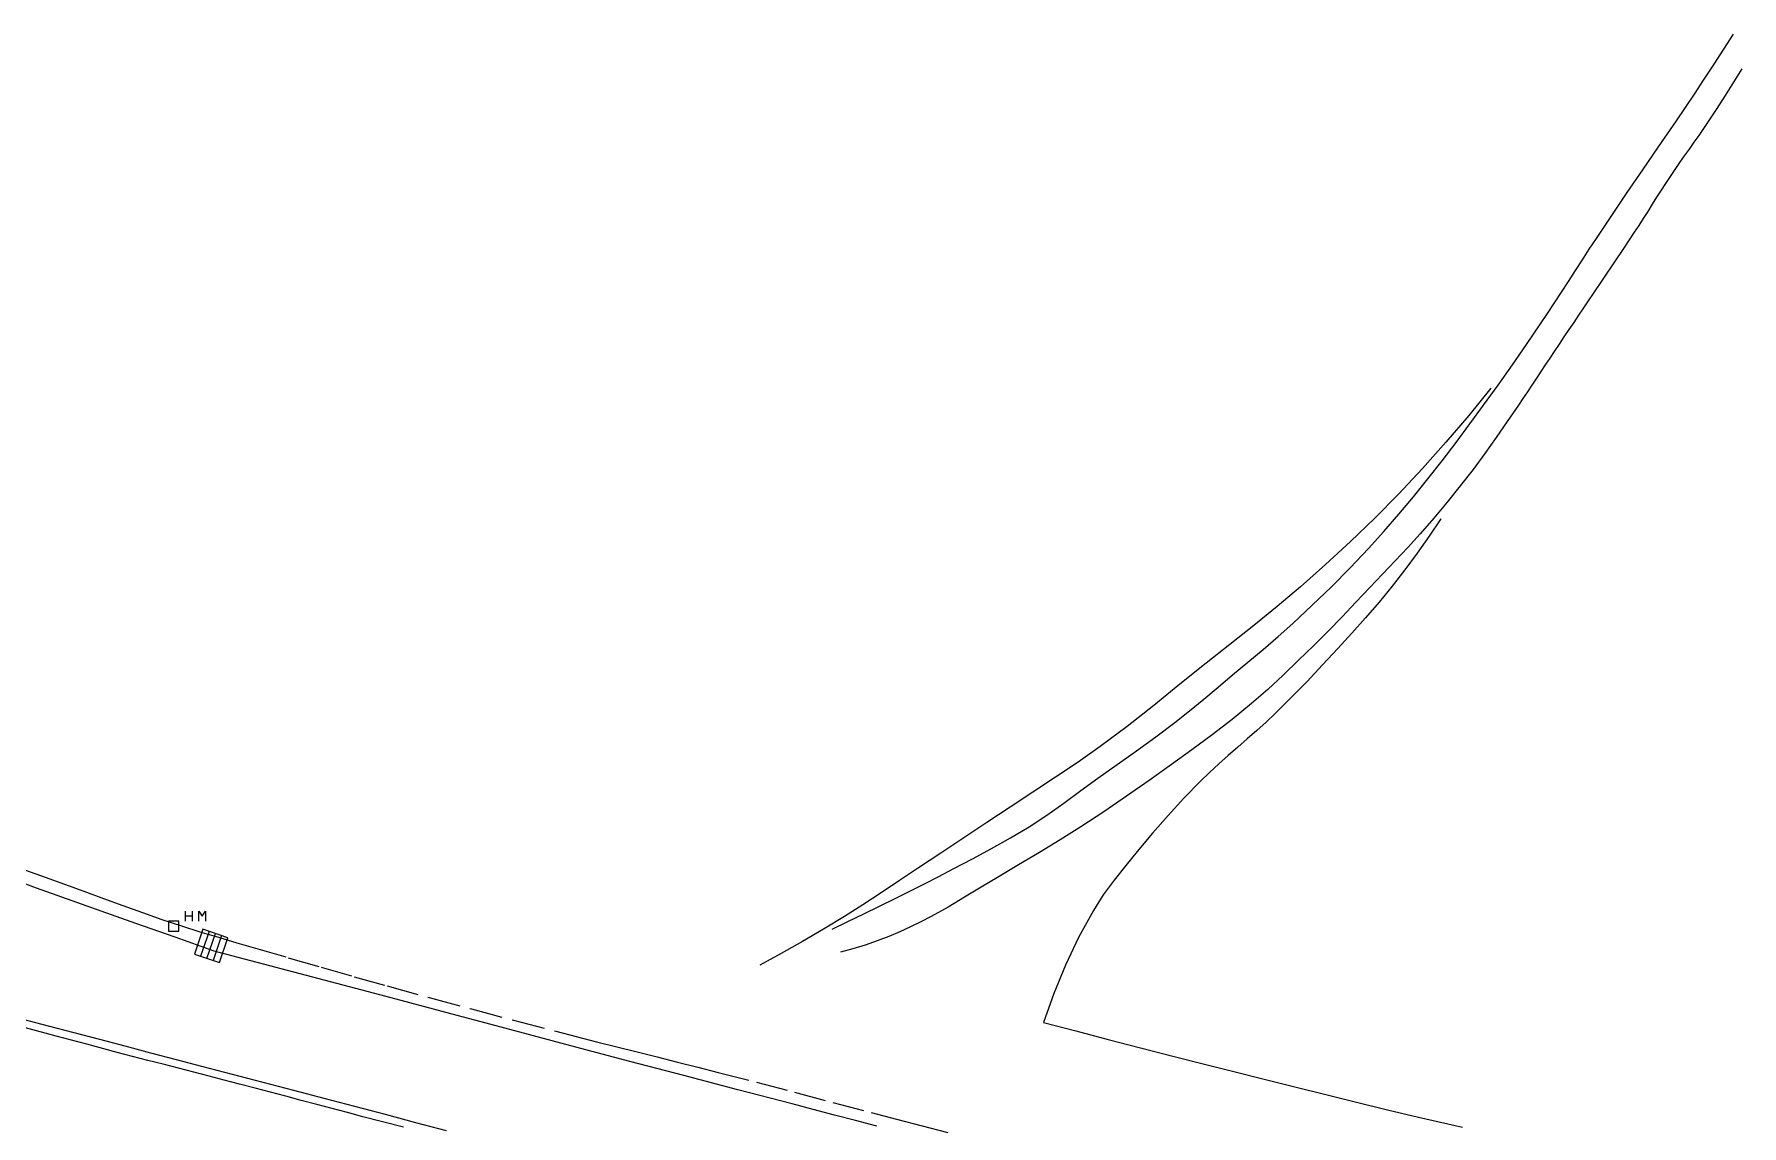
# Model space of a CAD drawing. Header units: millimetres. Extents: x 127045 to 128191, y 151549 to 152340.
# Drawn here: x 127664 to 127826, y 151938.6 to 152042.2 of the extents above; entities that cross this region are included whole.
import ezdxf

# ---------------------------------------------------------------- set-up
doc = ezdxf.new("R2010")
doc.units = ezdxf.units.MM
doc.header["$MEASUREMENT"] = 0
doc.linetypes.add('TGV_344$0$TYPE1', pattern=[4, 3, -1])
doc.layers.get('0').update_dxf_attribs({"color": 252, "linetype": 'CONTINUOUS'})
for name, color, linetype in [('TGV_344$0$1', 252, 'CONTINUOUS'), ('TGV_344$0$36', 252, 'CONTINUOUS'), ('TGV_344$0$5', 252, 'CONTINUOUS')]:
    doc.layers.add(name, color=color, linetype=linetype)

# ---------------------------------------------------------------- blocks, each defined once
blk = doc.blocks.new('TGV_344$0$952_BORNEHM')
for p, q in [((7, 3), (7, 9)), ((11, 6), (7, 6)), ((11, 9), (11, 3))]:
    blk.add_line(p, q)
for points in [[(3, 3), (-3, 3), (-3, -3), (3, -3), (3, 3)], [(15, 3), (15, 9), (17, 6), (19, 9), (19, 3)]]:
    blk.add_lwpolyline(points)
blk = doc.blocks.new('TGV_344$0$685_STERFPUT')
for p, q in [((-1, 2), (-1, -2)), ((0, -2), (0, 2)), ((1, 2), (1, -2))]:
    blk.add_line(p, q)
blk.add_lwpolyline([(-2, -2), (2, -2), (2, 2), (-2, 2), (-2, -2)])
blk = doc.blocks.new('TGV_344')
at = {"layer": 'TGV_344$0$1'}
for p, q in [((127824.244454, 152040.778345, 70.63175), (127825.158, 152042.211, 70.652)), ((127823.323254, 152039.3506, 70.6115), (127824.244454, 152040.778345, 70.63175)), ((127822.394427, 152037.927805, 70.59125), (127823.323254, 152039.3506, 70.6115)), ((127825.958, 152038.91, 70.532997), (127825.174974, 152037.649208, 70.514997)), ((127821.458, 152036.51, 70.570999), (127822.394427, 152037.927805, 70.59125)), ((127825.174974, 152037.649208, 70.514997), (127824.380589, 152036.395543, 70.496998)), ((127820.618048, 152035.252945, 70.546249), (127821.458, 152036.51, 70.570999)), ((127824.380589, 152036.395543, 70.496998), (127823.574909, 152035.149106, 70.478999)), ((127818.918024, 152032.752409, 70.49675), (127819.771381, 152034.000403, 70.5215)), ((127819.771381, 152034.000403, 70.5215), (127820.618048, 152035.252945, 70.546249)), ((127822.758, 152033.91, 70.460999), (127822.315996, 152033.254341, 70.455373)), ((127823.574909, 152035.149106, 70.478999), (127822.758, 152033.91, 70.460999)), ((127818.058, 152031.509, 70.472), (127818.918024, 152032.752409, 70.49675)), ((127821.867314, 152032.603248, 70.449749), (127821.414064, 152031.955364, 70.444124)), ((127822.315996, 152033.254341, 70.455373), (127821.867314, 152032.603248, 70.449749)), ((127816.569583, 152029.342623, 70.417999), (127818.058, 152031.509, 70.472)), ((127820.502531, 152030.663212, 70.432875), (127820.049163, 152030.015415, 70.42725)), ((127820.958316, 152031.309273, 70.438499), (127820.502531, 152030.663212, 70.432875)), ((127821.414064, 152031.955364, 70.444124), (127820.958316, 152031.309273, 70.438499)), ((127815.090094, 152027.17014, 70.363998), (127816.569583, 152029.342623, 70.417999)), ((127819.600283, 152029.364464, 70.421625), (127819.158, 152028.709, 70.416)), ((127820.049163, 152030.015415, 70.42725), (127819.600283, 152029.364464, 70.421625)), ((127818.297208, 152027.390611, 70.422751), (127817.874029, 152026.726782, 70.426126)), ((127818.724656, 152028.051725, 70.419376), (127818.297208, 152027.390611, 70.422751)), ((127819.158, 152028.709, 70.416), (127818.724656, 152028.051725, 70.419376)), ((127813.619558, 152024.991587, 70.309998), (127815.090094, 152027.17014, 70.363998)), ((127817.453464, 152026.061319, 70.429501), (127817.033486, 152025.395534, 70.432876)), ((127817.874029, 152026.726782, 70.426126), (127817.453464, 152026.061319, 70.429501)), ((127812.158, 152022.807, 70.255997), (127813.619558, 152024.991587, 70.309998)), ((127816.612021, 152024.730668, 70.436251), (127816.187406, 152024.06779, 70.439626)), ((127817.033486, 152025.395534, 70.432876), (127816.612021, 152024.730668, 70.436251)), ((127811.490631, 152021.797575, 70.249248), (127812.158, 152022.807, 70.255997)), ((127815.758, 152023.408, 70.443001), (127814.79214, 152021.951605, 70.42275)), ((127816.187406, 152024.06779, 70.439626), (127815.758, 152023.408, 70.443001)), ((127810.829275, 152020.784206, 70.242499), (127811.490631, 152021.797575, 70.249248)), ((127814.79214, 152021.951605, 70.42275), (127813.815877, 152020.502143, 70.4025)), ((127809.515982, 152018.751415, 70.229001), (127810.171782, 152019.768346, 70.23575)), ((127810.171782, 152019.768346, 70.23575), (127810.829275, 152020.784206, 70.242499)), ((127813.815877, 152020.502143, 70.4025), (127812.835688, 152019.055377, 70.382249)), ((127808.198648, 152016.721091, 70.215502), (127808.859154, 152017.735075, 70.222252)), ((127808.859154, 152017.735075, 70.222252), (127809.515982, 152018.751415, 70.229001)), ((127812.835688, 152019.055377, 70.382249), (127811.858, 152017.607, 70.362)), ((127807.532306, 152015.710904, 70.208753), (127808.198648, 152016.721091, 70.215502)), ((127810.932548, 152016.232055, 70.321499), (127810.46956, 152015.544759, 70.301249)), ((127811.395409, 152016.919437, 70.341749), (127810.932548, 152016.232055, 70.321499)), ((127811.858, 152017.607, 70.362), (127811.395409, 152016.919437, 70.341749)), ((127805.532195, 152012.764099, 70.195253), (127806.858, 152014.706, 70.202003)), ((127806.858, 152014.706, 70.202003), (127807.532306, 152015.710904, 70.208753)), ((127810.006586, 152014.857453, 70.280998), (127809.543789, 152014.170028, 70.260748)), ((127810.46956, 152015.544759, 70.301249), (127810.006586, 152014.857453, 70.280998)), ((127804.191529, 152010.832398, 70.188503), (127805.532195, 152012.764099, 70.195253)), ((127808.619353, 152012.794396, 70.220247), (127808.158, 152012.106, 70.199997)), ((127809.08133, 152013.482374, 70.240498), (127808.619353, 152012.794396, 70.220247)), ((127809.543789, 152014.170028, 70.260748), (127809.08133, 152013.482374, 70.240498)), ((127807.732887, 152011.468544, 70.188748), (127807.309685, 152010.829819, 70.177498)), ((127808.158, 152012.106, 70.199997), (127807.732887, 152011.468544, 70.188748)), ((127802.834338, 152008.912233, 70.181753), (127804.191529, 152010.832398, 70.188503)), ((127806.465498, 152009.550913, 70.155), (127806.04259, 152008.911961, 70.14375)), ((127806.887515, 152010.190414, 70.166249), (127806.465498, 152009.550913, 70.155)), ((127807.309685, 152010.829819, 70.177498), (127806.887515, 152010.190414, 70.166249)), ((127801.459, 152007.005, 70.175003), (127802.834338, 152008.912233, 70.181753)), ((127805.617785, 152008.274259, 70.1325), (127805.19021, 152007.638402, 70.121251)), ((127806.04259, 152008.911961, 70.14375), (127805.617785, 152008.274259, 70.1325)), ((127800.160934, 152005.234486, 70.116506), (127801.459, 152007.005, 70.175003)), ((127804.759, 152007.005, 70.110001), (127803.705221, 152005.46545, 70.065011)), ((127805.19021, 152007.638402, 70.121251), (127804.759, 152007.005, 70.110001)), ((127798.84945, 152003.473686, 70.058009), (127800.160934, 152005.234486, 70.116506)), ((127803.705221, 152005.46545, 70.065011), (127802.646975, 152003.928389, 70.020013)), ((127797.517679, 152001.727964, 69.999508), (127798.84945, 152003.473686, 70.058009)), ((127802.646975, 152003.928389, 70.020013), (127801.569612, 152002.404204, 69.97501)), ((127796.159, 152000.003, 69.941002), (127797.517679, 152001.727964, 69.999508)), ((127801.569612, 152002.404204, 69.97501), (127800.459, 152000.904, 69.93)), ((127794.798508, 151998.320237, 69.855266), (127796.159, 152000.003, 69.941002)), ((127800.459, 152000.904, 69.93), (127799.250169, 151999.345357, 69.835491)), ((127793.419004, 151996.652445, 69.769526), (127794.798508, 151998.320237, 69.855266)), ((127799.250169, 151999.345357, 69.835491), (127798.01275, 151997.809357, 69.740998)), ((127792.00932, 151995.009479, 69.683774), (127793.419004, 151996.652445, 69.769526)), ((127798.01275, 151997.809357, 69.740998), (127796.748472, 151996.295453, 69.646506)), ((127790.559, 151993.402, 69.598), (127792.00932, 151995.009479, 69.683774)), ((127796.748472, 151996.295453, 69.646506), (127795.459, 151994.803, 69.552002)), ((127788.815218, 151991.570086, 69.543988), (127790.559, 151993.402, 69.598)), ((127794.285654, 151993.502619, 69.522746), (127793.084249, 151992.228057, 69.493491)), ((127795.459, 151994.803, 69.552002), (127794.285654, 151993.502619, 69.522746)), ((127793.084249, 151992.228057, 69.493491), (127791.870359, 151990.965869, 69.464241)), ((127787.02832, 151989.780487, 69.489991), (127788.815218, 151991.570086, 69.543988)), ((127791.870359, 151990.965869, 69.464241), (127790.659, 151989.702, 69.434998)), ((127785.206908, 151988.026546, 69.435999), (127787.02832, 151989.780487, 69.489991)), ((127790.659, 151989.702, 69.434998), (127789.34512, 151988.316489, 69.387756)), ((127783.359, 151986.301, 69.382004), (127785.206908, 151988.026546, 69.435999)), ((127788.031674, 151986.930106, 69.340508), (127786.706796, 151985.554324, 69.293256)), ((127789.34512, 151988.316489, 69.387756), (127788.031674, 151986.930106, 69.340508)), ((127781.960816, 151985.044258, 69.325742), (127783.359, 151986.301, 69.382004)), ((127786.706796, 151985.554324, 69.293256), (127785.359, 151984.201, 69.246002)), ((127779.099369, 151982.605896, 69.213238), (127780.537025, 151983.816682, 69.269486)), ((127780.537025, 151983.816682, 69.269486), (127781.960816, 151985.044258, 69.325742)), ((127785.359, 151984.201, 69.246002), (127783.917484, 151982.790972, 69.201264)), ((127777.659, 151981.399, 69.156998), (127779.099369, 151982.605896, 69.213238)), ((127783.917484, 151982.790972, 69.201264), (127782.461932, 151981.394506, 69.156521)), ((127776.297692, 151980.257508, 69.179496), (127777.659, 151981.399, 69.156998)), ((127782.461932, 151981.394506, 69.156521), (127780.979648, 151980.025548, 69.111768)), ((127773.555224, 151977.997347, 69.224498), (127774.932343, 151979.120455, 69.201996)), ((127774.932343, 151979.120455, 69.201996), (127776.297692, 151980.257508, 69.179496)), ((127780.979648, 151980.025548, 69.111768), (127779.459, 151978.699, 69.067001)), ((127772.159, 151976.898, 69.247002), (127773.555224, 151977.997347, 69.224498)), ((127777.606738, 151977.186168, 69.033238), (127775.712182, 151975.727059, 68.999485)), ((127779.459, 151978.699, 69.067001), (127777.606738, 151977.186168, 69.033238)), ((127768.532288, 151974.21536, 68.972473), (127770.357834, 151975.540215, 69.109734)), ((127770.357834, 151975.540215, 69.109734), (127772.159, 151976.898, 69.247002)), ((127775.712182, 151975.727059, 68.999485), (127773.791382, 151974.303948, 68.96574)), ((127766.695497, 151972.906685, 68.835225), (127768.532288, 151974.21536, 68.972473)), ((127773.791382, 151974.303948, 68.96574), (127771.859, 151972.898, 68.931999)), ((127764.86, 151971.597, 68.697998), (127766.695497, 151972.906685, 68.835225)), ((127771.859, 151972.898, 68.931999), (127769.738007, 151971.381091, 68.841748)), ((127763.250804, 151970.427016, 68.659775), (127764.86, 151971.597, 68.697998)), ((127769.738007, 151971.381091, 68.841748), (127767.598628, 151969.890144, 68.751502)), ((127760.022672, 151968.093168, 68.583263), (127761.645985, 151969.248179, 68.621526)), ((127761.645985, 151969.248179, 68.621526), (127763.250804, 151970.427016, 68.659775)), ((127767.598628, 151969.890144, 68.751502), (127765.439655, 151968.427606, 68.661255)), ((127758.36, 151966.996, 68.544998), (127760.022672, 151968.093168, 68.583263)), ((127765.439655, 151968.427606, 68.661255), (127763.26, 151966.996, 68.570999)), ((127754.795074, 151964.929593, 68.531993), (127756.594617, 151965.933216, 68.538495)), ((127756.594617, 151965.933216, 68.538495), (127758.36, 151966.996, 68.544998)), ((127763.26, 151966.996, 68.570999), (127761.305841, 151965.761386, 68.512742)), ((127752.978478, 151963.959208, 68.525494), (127754.795074, 151964.929593, 68.531993)), ((127759.330764, 151964.560539, 68.454488), (127757.34545, 151963.377263, 68.396239)), ((127761.305841, 151965.761386, 68.512742), (127759.330764, 151964.560539, 68.454488)), ((127749.793589, 151962.27789, 68.516498), (127751.16, 151962.995, 68.518997)), ((127751.16, 151962.995, 68.518997), (127752.978478, 151963.959208, 68.525494)), ((127757.34545, 151963.377263, 68.396239), (127755.36, 151962.195, 68.337997)), ((127664.209747, 151961.185148, 62.540251), (127662.260736, 151961.887749, 62.506502)), ((127666.16, 151960.486, 62.574001), (127664.209747, 151961.185148, 62.540251)), ((127747.041256, 151960.881757, 68.511501), (127748.419876, 151961.574921, 68.514)), ((127748.419876, 151961.574921, 68.514), (127749.793589, 151962.27789, 68.516498)), ((127753.79656, 151961.25177, 68.306511), (127752.234433, 151960.304584, 68.275012)), ((127755.36, 151962.195, 68.337997), (127753.79656, 151961.25177, 68.306511)), ((127669.883587, 151959.157029, 62.670751), (127666.16, 151960.486, 62.574001)), ((127742.667498, 151958.727992, 68.4865), (127744.165644, 151959.457128, 68.497751)), ((127744.165644, 151959.457128, 68.497751), (127745.66, 151960.194, 68.509003)), ((127745.66, 151960.194, 68.509003), (127747.041256, 151960.881757, 68.511501)), ((127750.659783, 151959.377185, 68.243506), (127749.06, 151958.494, 68.211998)), ((127752.234433, 151960.304584, 68.275012), (127750.659783, 151959.377185, 68.243506)), ((127673.608117, 151957.830705, 62.7675), (127669.883587, 151959.157029, 62.670751)), ((127677.333588, 151956.507028, 62.864249), (127673.608117, 151957.830705, 62.7675)), ((127739.66, 151957.293, 68.463997), (127741.165604, 151958.006609, 68.475248)), ((127741.165604, 151958.006609, 68.475248), (127742.667498, 151958.727992, 68.4865)), ((127748.077934, 151957.98284, 68.191753), (127747.086218, 151957.489761, 68.171509)), ((127749.06, 151958.494, 68.211998), (127748.077934, 151957.98284, 68.191753)), ((127681.06, 151955.186, 62.960999), (127677.333588, 151956.507028, 62.864249)), ((127743.928659, 151956.16279, 68.158004), (127742.78409, 151955.769123, 68.184998)), ((127745.06, 151956.593, 68.130997), (127743.928659, 151956.16279, 68.158004)), ((127746.08116, 151957.02345, 68.151258), (127745.06, 151956.593, 68.130997)), ((127747.086218, 151957.489761, 68.171509), (127746.08116, 151957.02345, 68.151258)), ((127685.136102, 151954.115684, 62.9765), (127681.06, 151955.186, 62.952)), ((127741.627473, 151955.412403, 68.211991), (127740.46, 151955.093, 68.238998)), ((127742.78409, 151955.769123, 68.184998), (127741.627473, 151955.412403, 68.211991)), ((127689.211471, 151953.042578, 63.000999), (127685.136102, 151954.115684, 62.9765)), ((127693.286104, 151951.966683, 63.025499), (127689.211471, 151953.042578, 63.000999)), ((127697.36, 151950.888, 63.049999), (127693.286104, 151951.966683, 63.025499)), ((127699.610547, 151950.290176, 63.087124), (127697.36, 151950.888, 63.049999)), ((127701.860609, 151949.690533, 63.124249), (127699.610547, 151950.290176, 63.087124)), ((127704.110341, 151949.089654, 63.161375), (127701.860609, 151949.690533, 63.124249)), ((127662.884627, 151948.745206, 63.673374), (127665.309454, 151948.107173, 63.712749)), ((127665.309454, 151948.107173, 63.712749), (127667.734438, 151947.469735, 63.752125)), ((127706.359898, 151948.488118, 63.1985), (127704.110341, 151949.089654, 63.161375)), ((127708.609467, 151947.886631, 63.235625), (127706.359898, 151948.488118, 63.1985)), ((127666.058442, 151947.128716, 63.712999), (127663.159468, 151947.90731, 63.670499)), ((127668.9582, 151946.353012, 63.7555), (127666.058442, 151947.128716, 63.712999)), ((127667.734438, 151947.469735, 63.752125), (127670.159535, 151946.832727, 63.7915)), ((127671.86, 151945.585, 63.798), (127668.9582, 151946.353012, 63.7555)), ((127670.159535, 151946.832727, 63.7915), (127672.584689, 151946.195941, 63.830875)), ((127710.859238, 151947.285894, 63.27275), (127708.609467, 151947.886631, 63.235625)), ((127713.109364, 151946.68649, 63.309875), (127710.859238, 151947.285894, 63.27275)), ((127715.36, 151946.089, 63.347), (127713.109364, 151946.68649, 63.309875)), ((127673.308946, 151945.205925, 63.82725), (127671.86, 151945.585, 63.798)), ((127672.584689, 151946.195941, 63.830875), (127675.009847, 151945.559168, 63.870251)), ((127674.758687, 151944.829905, 63.8565), (127673.308946, 151945.205925, 63.82725)), ((127676.208985, 151944.456046, 63.885749), (127674.758687, 151944.829905, 63.8565)), ((127675.009847, 151945.559168, 63.870251), (127677.434965, 151944.922242, 63.909626)), ((127677.434965, 151944.922242, 63.909626), (127679.86, 151944.285, 63.949001)), ((127720.483524, 151944.733898, 63.4145), (127715.36, 151946.089, 63.347)), ((127725.608171, 151943.383047, 63.482), (127720.483524, 151944.733898, 63.4145)), ((127677.659606, 151944.083453, 63.914999), (127676.208985, 151944.456046, 63.885749)), ((127679.110273, 151943.711053, 63.944249), (127677.659606, 151944.083453, 63.914999)), ((127680.560717, 151943.337775, 63.973498), (127679.110273, 151943.711053, 63.944249)), ((127679.86, 151944.285, 63.949001), (127682.760012, 151943.522669, 63.986126)), ((127682.010704, 151942.962722, 64.002748), (127680.560717, 151943.337775, 63.973498)), ((127682.760012, 151943.522669, 63.986126), (127685.660011, 151942.76029, 64.023252)), ((127730.733731, 151942.035673, 63.5495), (127725.608171, 151943.383047, 63.482)), ((127683.46, 151942.585, 64.031998), (127682.010704, 151942.962722, 64.002748)), ((127684.923287, 151942.200595, 64.049873), (127683.46, 151942.585, 64.031998)), ((127686.38596, 151941.813865, 64.067749), (127684.923287, 151942.200595, 64.049873)), ((127685.660011, 151942.76029, 64.023252), (127688.560001, 151941.99788, 64.060377)), ((127687.848201, 151941.425508, 64.085625), (127686.38596, 151941.813865, 64.067749)), ((127688.560001, 151941.99788, 64.060377), (127691.459988, 151941.235455, 64.097502)), ((127735.86, 151940.691, 63.617001), (127730.733731, 151942.035673, 63.5495)), ((127689.310193, 151941.036222, 64.1035), (127687.848201, 151941.425508, 64.085625)), ((127690.772161, 151940.646846, 64.121376), (127689.310193, 151941.036222, 64.1035)), ((127692.234328, 151940.258218, 64.139252), (127690.772161, 151940.646846, 64.121376)), ((127691.459988, 151941.235455, 64.097502), (127694.359976, 151940.473036, 64.134627)), ((127693.696881, 151939.871037, 64.157127), (127692.234328, 151940.258218, 64.139252)), ((127695.16, 151939.486, 64.175003), (127693.696881, 151939.871037, 64.157127)), ((127694.359976, 151940.473036, 64.134627), (127697.259972, 151939.710642, 64.171752)), ((127737.872031, 151940.164329, 63.636001), (127735.86, 151940.691, 63.617001)), ((127739.884333, 151939.638689, 63.655001), (127737.872031, 151940.164329, 63.636001)), ((127699.008321, 151938.479787, 64.238003), (127695.16, 151939.486, 64.175003)), ((127697.259972, 151939.710642, 64.171752), (127700.159978, 151938.948291, 64.208877)), ((127700.159978, 151938.948291, 64.208877), (127703.06, 151938.186, 64.246002)), ((127741.896838, 151939.113833, 63.674001), (127739.884333, 151939.638689, 63.655001)), ((127743.909483, 151938.589512, 63.693001), (127741.896838, 151939.113833, 63.674001))]:
    blk.add_line(p, q, dxfattribs=at)
at = {"layer": 'TGV_344$0$36'}
for p, q in [((127802.162, 152008.616, 70.165001), (127800.057167, 152006.027653, 70.079488)), ((127800.057167, 152006.027653, 70.079488), (127797.891572, 152003.489925, 69.993999)), ((127797.891572, 152003.489925, 69.993999), (127795.666433, 152001.004241, 69.908511)), ((127795.666433, 152001.004241, 69.908511), (127793.383, 151998.572, 69.822998)), ((127793.383, 151998.572, 69.822998), (127791.132021, 151996.292786, 69.78674)), ((127791.132021, 151996.292786, 69.78674), (127788.824344, 151994.071382, 69.750492)), ((127797.402, 151996.212, 69.792), (127796.306626, 151994.573971, 69.706238)), ((127788.824344, 151994.071382, 69.750492), (127786.470184, 151991.899979, 69.714249)), ((127796.306626, 151994.573971, 69.706238), (127795.173422, 151992.961881, 69.620499)), ((127786.470184, 151991.899979, 69.714249), (127784.079, 151989.77, 69.678001)), ((127795.173422, 151992.961881, 69.620499), (127794.003002, 151991.376604, 69.53476)), ((127794.003002, 151991.376604, 69.53476), (127792.796, 151989.819, 69.448997)), ((127784.079, 151989.77, 69.678001), (127781.888861, 151987.905514, 69.62624)), ((127792.796, 151989.819, 69.448997), (127791.554949, 151988.303436, 69.442245)), ((127781.888861, 151987.905514, 69.62624), (127779.654687, 151986.093934, 69.574483)), ((127791.554949, 151988.303436, 69.442245), (127790.273839, 151986.82183, 69.435495)), ((127779.654687, 151986.093934, 69.574483), (127777.400734, 151984.30815, 69.522735)), ((127788.96676, 151985.363799, 69.428745), (127787.647, 151983.918, 69.421997)), ((127790.273839, 151986.82183, 69.435495), (127788.96676, 151985.363799, 69.428745)), ((127777.400734, 151984.30815, 69.522735), (127775.15, 151982.52, 69.471001)), ((127787.647, 151983.918, 69.421997), (127786.191818, 151982.347808, 69.354501)), ((127775.15, 151982.52, 69.471001), (127772.660391, 151980.514757, 69.381029)), ((127786.191818, 151982.347808, 69.354501), (127784.719048, 151980.793884, 69.287007)), ((127772.660391, 151980.514757, 69.381029), (127770.172737, 151978.505158, 69.291032)), ((127784.719048, 151980.793884, 69.287007), (127783.223679, 151979.261445, 69.219509)), ((127783.223679, 151979.261445, 69.219509), (127781.701, 151977.756, 69.152)), ((127770.172737, 151978.505158, 69.291032), (127767.661589, 151976.523695, 69.201019)), ((127781.701, 151977.756, 69.152), (127780.830288, 151976.932367, 69.137375)), ((127767.661589, 151976.523695, 69.201019), (127765.103, 151974.604, 69.111)), ((127779.941936, 151976.1279, 69.122753), (127779.042389, 151975.336302, 69.108132)), ((127780.830288, 151976.932367, 69.137375), (127779.941936, 151976.1279, 69.122753)), ((127765.103, 151974.604, 69.111), (127762.996285, 151973.121898, 69.027735)), ((127778.13772, 151974.550923, 69.093513), (127777.234407, 151973.763286, 69.078888)), ((127779.042389, 151975.336302, 69.108132), (127778.13772, 151974.550923, 69.093513)), ((127762.996285, 151973.121898, 69.027735), (127760.852626, 151971.693318, 68.944469)), ((127776.33964, 151972.96553, 69.064263), (127775.459612, 151972.151125, 69.049635)), ((127777.234407, 151973.763286, 69.078888), (127776.33964, 151972.96553, 69.064263)), ((127760.852626, 151971.693318, 68.944469), (127758.695227, 151970.286806, 68.861219)), ((127774.601, 151971.314, 69.035004), (127773.042812, 151969.708333, 69.030501)), ((127775.459612, 151972.151125, 69.049635), (127774.601, 151971.314, 69.035004)), ((127758.695227, 151970.286806, 68.861219), (127756.546, 151968.87, 68.778)), ((127773.042812, 151969.708333, 69.030501), (127771.526464, 151968.0632, 69.026001)), ((127754.354378, 151967.408553, 68.705999), (127752.161494, 151965.948998, 68.633999)), ((127756.546, 151968.87, 68.778), (127754.354378, 151967.408553, 68.705999)), ((127771.526464, 151968.0632, 69.026001), (127770.050935, 151966.381511, 69.0215)), ((127752.161494, 151965.948998, 68.633999), (127749.967113, 151964.491694, 68.561998)), ((127770.050935, 151966.381511, 69.0215), (127768.615, 151964.666, 69.016998)), ((127749.967113, 151964.491694, 68.561998), (127747.771, 151963.037, 68.489998)), ((127768.615, 151964.666, 69.016998), (127767.511088, 151963.312573, 69.016998)), ((127747.771, 151963.037, 68.489998), (127746.043586, 151961.88378, 68.415766)), ((127767.511088, 151963.312573, 69.016998), (127766.423298, 151961.941592, 69.016998)), ((127746.043586, 151961.88378, 68.415766), (127744.319799, 151960.724074, 68.341517)), ((127766.423298, 151961.941592, 69.016998), (127765.388612, 151960.52633, 69.016998)), ((127742.586192, 151959.578472, 68.267259), (127740.83, 151958.468, 68.193001)), ((127744.319799, 151960.724074, 68.341517), (127742.586192, 151959.578472, 68.267259)), ((127765.388612, 151960.52633, 69.016998), (127764.448, 151959.046, 69.016998)), ((127740.83, 151958.468, 68.193001), (127738.850325, 151957.271508, 68.287506)), ((127764.448, 151959.046, 69.016998), (127763.050399, 151956.491394, 68.949448)), ((127736.85245, 151956.10566, 68.382), (127734.836849, 151954.970735, 68.476494)), ((127738.850325, 151957.271508, 68.287506), (127736.85245, 151956.10566, 68.382)), ((127763.050399, 151956.491394, 68.949448), (127761.795245, 151953.86387, 68.882)), ((127734.836849, 151954.970735, 68.476494), (127732.804, 151953.867, 68.570999)), ((127761.795245, 151953.86387, 68.882), (127760.686329, 151951.171361, 68.814552)), ((127760.686329, 151951.171361, 68.814552), (127759.727, 151948.422, 68.747002)), ((127759.728, 151948.431, 68.747002), (127762.786843, 151947.62111, 68.765251)), ((127762.786843, 151947.62111, 68.765251), (127765.847468, 151946.817978, 68.783501)), ((127765.847468, 151946.817978, 68.783501), (127768.909858, 151946.021606, 68.80175)), ((127768.909858, 151946.021606, 68.80175), (127771.974, 151945.232, 68.82)), ((127771.974, 151945.232, 68.82), (127774.867718, 151944.493697, 68.894249)), ((127774.867718, 151944.493697, 68.894249), (127777.763191, 151943.762317, 68.968498)), ((127777.763191, 151943.762317, 68.968498), (127780.660065, 151943.036529, 69.042748)), ((127780.660065, 151943.036529, 69.042748), (127783.558, 151942.315, 69.116997)), ((127783.558, 151942.315, 69.116997), (127786.485863, 151941.589113, 69.233997)), ((127786.485863, 151941.589113, 69.233997), (127789.414604, 151940.866713, 69.350997)), ((127789.414604, 151940.866713, 69.350997), (127792.345051, 151940.151205, 69.467998)), ((127792.345051, 151940.151205, 69.467998), (127795.278, 151939.446, 69.584999)), ((127795.278, 151939.446, 69.584999), (127796.667044, 151939.118443, 69.626624)), ((127796.667044, 151939.118443, 69.626624), (127798.057433, 151938.796661, 69.668249)), ((127798.057433, 151938.796661, 69.668249), (127799.448674, 151938.478622, 69.709873))]:
    blk.add_line(p, q, dxfattribs=at)
at = {"layer": 'TGV_344$0$5', "linetype": 'TGV_344$0$TYPE1'}
for p, q in [((127663.16, 151962.886, 62.676998), (127665.010458, 151962.225057, 62.736619)), ((127665.010458, 151962.225057, 62.736619), (127666.856884, 151961.552941, 62.79624)), ((127666.856884, 151961.552941, 62.79624), (127668.701076, 151960.874806, 62.85586)), ((127668.701076, 151960.874806, 62.85586), (127670.544898, 151960.195782, 62.915479)), ((127670.544898, 151960.195782, 62.915479), (127672.390896, 151959.521681, 62.975107)), ((127672.390896, 151959.521681, 62.975107), (127674.240947, 151958.858558, 63.034736)), ((127674.240947, 151958.858558, 63.034736), (127676.096794, 151958.211586, 63.094366)), ((127676.096794, 151958.211586, 63.094366), (127677.96, 151957.586, 63.153999)), ((127677.96, 151957.586, 63.153999), (127679.701512, 151957.032858, 63.138248)), ((127679.701512, 151957.032858, 63.138248), (127681.451952, 151956.50861, 63.122497)), ((127681.451952, 151956.50861, 63.122497), (127683.206297, 151955.998345, 63.106747)), ((127683.206297, 151955.998345, 63.106747), (127684.96, 151955.487, 63.091)), ((127684.96, 151955.487, 63.091), (127688.080729, 151954.572586, 63.1045)), ((127688.080729, 151954.572586, 63.1045), (127691.203475, 151953.664982, 63.118)), ((127691.203475, 151953.664982, 63.118), (127694.329499, 151952.768631, 63.1315)), ((127694.329499, 151952.768631, 63.1315), (127697.46, 151951.888, 63.145)), ((127697.46, 151951.888, 63.145), (127701.453087, 151950.7876, 63.219251)), ((127701.453087, 151950.7876, 63.219251), (127705.45133, 151949.706126, 63.293501)), ((127705.45133, 151949.706126, 63.293501), (127709.453897, 151948.640842, 63.367751)), ((127709.453897, 151948.640842, 63.367751), (127713.46, 151947.589, 63.442001)), ((127713.46, 151947.589, 63.442001), (127715.38245, 151947.091549, 63.469002)), ((127715.38245, 151947.091549, 63.469002), (127717.30669, 151946.601086, 63.496002)), ((127717.30669, 151946.601086, 63.496002), (127719.232204, 151946.115685, 63.523002)), ((127719.232204, 151946.115685, 63.523002), (127721.158496, 151945.633416, 63.550002)), ((127721.158496, 151945.633416, 63.550002), (127723.08496, 151945.151911, 63.577001)), ((127723.08496, 151945.151911, 63.577001), (127725.011027, 151944.668795, 63.604001)), ((127725.011027, 151944.668795, 63.604001), (127726.936209, 151944.182134, 63.631001)), ((127726.936209, 151944.182134, 63.631001), (127728.86, 151943.69, 63.658001)), ((127728.86, 151943.69, 63.658001), (127732.487332, 151942.749399, 63.689501)), ((127732.487332, 151942.749399, 63.689501), (127736.112152, 151941.799155, 63.721001)), ((127736.112152, 151941.799155, 63.721001), (127739.73589, 151940.844834, 63.752501)), ((127739.73589, 151940.844834, 63.752501), (127743.36, 151939.892, 63.784)), ((127743.36, 151939.892, 63.784), (127745.785106, 151939.255154, 63.802001)), ((127745.785106, 151939.255154, 63.802001), (127748.20996, 151938.61735, 63.820001)), ((127748.20996, 151938.61735, 63.820001), (127750.634667, 151937.97899, 63.838001))]:
    blk.add_line(p, q, dxfattribs=at)
at = {"linetype": 'Continuous', "xscale": 0.159091, "yscale": 0.159091}
blk.add_blockref('TGV_344$0$952_BORNEHM', (127677.206, 151957.569, 64.217003), dxfattribs=at)
at = {"linetype": 'Continuous', "xscale": 0.625, "yscale": 0.625, "rotation": 341.32212}
blk.add_blockref('TGV_344$0$685_STERFPUT', (127680.76, 151955.687, 63.09), dxfattribs=at)
blk = doc.blocks.new('FR-344-A')
blk.add_blockref('TGV_344', (0, 0))

msp = doc.modelspace()

# ---------------------------------------------------------------- block references
msp.add_blockref('FR-344-A', (0, 0))

doc.saveas('drawing.dxf')
